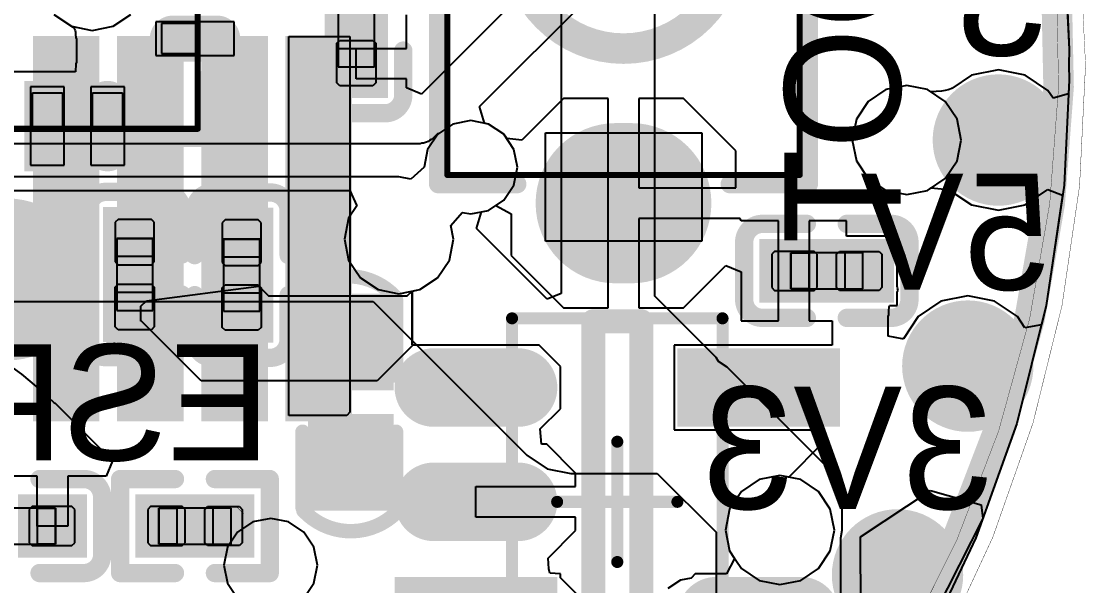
# Model space of a CAD drawing. Header units: millimetres. Extents: x 68 to 210, y 61 to 114.
# Drawn here: x 80.78 to 89.63, y 76.76 to 81.45 of the extents above; entities that cross this region are included whole.
import ezdxf

# ---------------------------------------------------------------- set-up
doc = ezdxf.new("R2010")
doc.units = ezdxf.units.MM
for name, color, linetype in [('BottomLayer', 5, 'Continuous'), ('BottomOverlay', 54, 'Continuous'), ('BottomPaste', 16, 'Continuous'), ('BottomSolder', 6, 'Continuous'), ('KeepOutLayer', 6, 'Continuous'), ('Mechanical13', 56, 'Continuous'), ('Mechanical15', 56, 'Continuous'), ('Mechanical4', 56, 'Continuous'), ('Mechanical5', 56, 'Continuous'), ('MidLayer1', 16, 'Continuous'), ('MidLayer2', 76, 'Continuous'), ('TopLayer', 1, 'Continuous'), ('TopOverlay', 2, 'Continuous'), ('TopPaste', 8, 'Continuous'), ('TopSolder', 216, 'Continuous')]:
    doc.layers.add(name, color=color, linetype=linetype)

msp = doc.modelspace()

# ---------------------------------------------------------------- linework, layer by layer
at = {"layer": 'BottomLayer'}
for p, q in [((85.5889, 82.3336), (84.1047, 80.8493)), ((84.586, 80.7447), (85.9426, 82.1012)), ((89.448, 82.0745), (89.49, 81.2194)), ((81.0459, 81.5107), (81.1929, 81.4125)), ((83.9777, 81.2293), (83.9777, 81.5079)), ((81.1929, 81.4125), (81.193, 81.4125)), ((81.193, 81.4125), (81.1955, 81.4097)), ((81.1955, 81.4097), (81.2082, 81.4039)), ((81.2082, 81.4039), (81.2106, 81.4023)), ((81.2106, 81.4023), (81.2122, 81.4009)), ((81.2122, 81.4009), (81.214, 81.3988)), ((81.214, 81.3988), (81.2164, 81.395)), ((81.2164, 81.395), (81.2194, 81.3883)), ((81.2194, 81.3883), (81.2227, 81.3781)), ((81.2227, 81.3781), (81.2256, 81.3638)), ((81.2256, 81.3638), (81.2277, 81.3454)), ((81.2277, 81.3454), (81.2287, 81.3184)), ((81.2287, 81.3184), (81.2341, 81.3065)), ((81.2341, 81.3065), (81.2341, 81.1147)), ((83.5617, 80.9753), (83.5617, 81.2293)), ((83.5617, 81.2293), (83.9777, 81.2293)), ((89.49, 81.2194), (89.4862, 81.0932)), ((81.2286, 81.1018), (81.2279, 81.035)), ((81.2341, 81.1147), (81.2286, 81.1018)), ((89.4862, 81.0932), (89.486, 81.0927)), ((89.486, 81.0927), (89.486, 81.0927)), ((89.486, 81.0927), (89.4895, 80.9657)), ((81.2279, 81.035), (79.2807, 81.035)), ((88.677, 81.0055), (88.5143, 80.8968)), ((88.9, 81.0499), (88.677, 81.0055)), ((89.123, 81.0055), (88.9, 81.0499)), ((89.312, 80.8792), (89.123, 81.0055)), ((83.9777, 80.9753), (83.5617, 80.9753)), ((83.9777, 80.9019), (83.9777, 80.9753)), ((84.1047, 80.8493), (83.9777, 80.9019)), ((88.138, 80.9204), (87.9646, 80.8859)), ((88.3114, 80.8859), (88.138, 80.9204)), ((88.5067, 80.8949), (88.5013, 80.8909)), ((88.5132, 80.8965), (88.5067, 80.8949)), ((88.5135, 80.8967), (88.5132, 80.8965)), ((88.5138, 80.8967), (88.5135, 80.8967)), ((88.5143, 80.8968), (88.5138, 80.8967)), ((89.4895, 80.9657), (89.4839, 80.8507)), ((85.2839, 80.8112), (84.9392, 80.4665)), ((85.6564, 80.8112), (85.2839, 80.8112)), ((85.6564, 79.9422), (85.6564, 80.8112)), ((86.2829, 80.8112), (85.9104, 80.8112)), ((85.9104, 80.8112), (85.9104, 80.0692)), ((86.7174, 80.3767), (86.2829, 80.8112)), ((87.9646, 80.8859), (87.8175, 80.7877)), ((88.3384, 80.8679), (88.3114, 80.8859)), ((88.4279, 80.8738), (88.3384, 80.8679)), ((88.4588, 80.8789), (88.4279, 80.8738)), ((88.484, 80.8848), (88.4588, 80.8789)), ((88.4989, 80.8897), (88.484, 80.8848)), ((88.5013, 80.8909), (88.4989, 80.8897)), ((89.3549, 80.815), (89.312, 80.8792)), ((89.4839, 80.8507), (89.3549, 80.815)), ((84.6278, 80.6068), (84.586, 80.7447)), ((87.8175, 80.7877), (87.7193, 80.6406)), ((87.7193, 80.6406), (87.6848, 80.4672)), ((84.6621, 80.6), (84.6278, 80.6068)), ((84.7881, 80.5158), (84.6621, 80.6)), ((84.8128, 80.4789), (84.7881, 80.5158)), ((84.9392, 80.4665), (84.8128, 80.4789)), ((87.6848, 80.4672), (87.7193, 80.2938)), ((86.7174, 80.0692), (86.7174, 80.3767)), ((87.7193, 80.2938), (87.8175, 80.1467)), ((87.8175, 80.1467), (87.9646, 80.0485)), ((85.9104, 80.0692), (86.7174, 80.0692)), ((87.9646, 80.0485), (88.138, 80.014)), ((88.138, 80.014), (88.3114, 80.0485)), ((88.3114, 80.0485), (88.3424, 80.0692)), ((88.3424, 80.0692), (88.4257, 80.061)), ((88.4257, 80.061), (88.4588, 80.0555)), ((88.4588, 80.0555), (88.484, 80.0496)), ((88.484, 80.0496), (88.4989, 80.0447)), ((88.4989, 80.0447), (88.5013, 80.0435)), ((88.5013, 80.0435), (88.5067, 80.0395)), ((88.5067, 80.0395), (88.5132, 80.0379)), ((88.5132, 80.0379), (88.5135, 80.0377)), ((88.5135, 80.0377), (88.5138, 80.0377)), ((88.5138, 80.0377), (88.5143, 80.0376)), ((88.5143, 80.0376), (88.677, 79.9289)), ((89.123, 79.9289), (89.312, 80.0552)), ((89.4343, 80.0096), (89.2983, 79.0927)), ((89.312, 80.0552), (89.3129, 80.0564)), ((89.3129, 80.0564), (89.4343, 80.0096)), ((84.6621, 79.8822), (84.7224, 79.9226)), ((84.7224, 79.9226), (84.8494, 79.8547)), ((85.6564, 79.0732), (85.6564, 79.9422)), ((88.677, 79.9289), (88.9, 79.8845)), ((88.9, 79.8845), (89.123, 79.9289)), ((84.3473, 79.7562), (84.4412, 79.8645)), ((84.4412, 79.8645), (84.445, 79.8663)), ((84.445, 79.8663), (84.5134, 79.8527)), ((84.5134, 79.8527), (84.6621, 79.8822)), ((84.8494, 79.8547), (84.8494, 79.5077)), ((84.3697, 79.6434), (84.3473, 79.7562)), ((86.7535, 79.8152), (85.9104, 79.8152)), ((85.9104, 79.8152), (85.9104, 79.0732)), ((86.7613, 79.7959), (86.7535, 79.8152)), ((87.0726, 79.7959), (86.7613, 79.7959)), ((87.0726, 79.3799), (87.0726, 79.7959)), ((87.6378, 79.7959), (87.3266, 79.7959)), ((87.3266, 79.7959), (87.3266, 79.3799)), ((87.6378, 79.6689), (87.6378, 79.7959)), ((88.0592, 79.6689), (87.6378, 79.6689)), ((88.0592, 79.2502), (88.0592, 79.6689)), ((84.3352, 79.4699), (84.3697, 79.6434)), ((84.8494, 79.5077), (85.2839, 79.0732)), ((84.237, 79.3229), (84.3352, 79.4699)), ((86.2829, 79.0732), (86.6343, 79.4246)), ((86.6343, 79.4246), (86.7613, 79.372)), ((84.09, 79.2247), (84.237, 79.3229)), ((86.7613, 79.372), (86.7613, 78.9639)), ((87.0726, 78.9639), (87.0726, 79.3799)), ((87.3266, 79.3799), (87.3266, 78.9639)), ((81.8159, 79.1312), (82.7504, 79.2524)), ((82.7504, 79.2524), (82.831, 79.1718)), ((83.9852, 79.1718), (84.0252, 79.2118)), ((84.0252, 79.2118), (84.09, 79.2247)), ((84.0252, 79.2118), (84.0252, 78.7679)), ((84.0252, 78.7647), (84.0252, 79.2118)), ((88.0653, 79.2398), (88.0592, 79.2502)), ((88.0592, 79.203), (88.0666, 79.2209)), ((88.0628, 79.2301), (88.0653, 79.2398)), ((88.0666, 79.2209), (88.0628, 79.2301)), ((81.7702, 79.0854), (81.8159, 79.1312)), ((82.831, 79.1718), (83.9852, 79.1718)), ((88.0592, 79.0909), (88.0592, 79.203)), ((88.423, 79.1269), (88.234, 79.0006)), ((88.646, 79.1712), (88.423, 79.1269)), ((88.869, 79.1269), (88.646, 79.1712)), ((89.058, 79.0006), (88.869, 79.1269)), ((81.7702, 78.961), (81.7702, 79.0854)), ((85.2839, 79.0732), (85.6564, 79.0732)), ((85.9104, 79.0732), (86.2829, 79.0732)), ((87.9896, 79.015), (87.9903, 79.0504)), ((87.9903, 79.0504), (87.9921, 79.0776)), ((87.9921, 79.0776), (87.9938, 79.0909)), ((87.9938, 79.0909), (88.0592, 79.0909)), ((89.2983, 79.0927), (89.2576, 78.9304)), ((81.7753, 78.961), (81.7702, 78.961)), ((82.2706, 78.4657), (81.7753, 78.961)), ((86.7613, 78.9639), (87.0726, 78.9639)), ((87.3266, 78.9639), (87.5175, 78.9639)), ((87.5175, 78.9639), (87.5175, 78.7625)), ((87.9836, 79.0014), (87.9896, 79.015)), ((87.9836, 78.8373), (87.9836, 79.0014)), ((88.234, 79.0006), (88.1106, 78.816)), ((89.1208, 78.9067), (89.058, 79.0006)), ((89.2576, 78.9304), (89.1208, 78.9067)), ((88.101, 78.8139), (87.9836, 78.8373)), ((88.1106, 78.816), (88.101, 78.8139)), ((84.0306, 78.7625), (83.7338, 78.4657)), ((84.0252, 78.7679), (84.0306, 78.7625)), ((84.0306, 78.7625), (84.0252, 78.7647)), ((85.0826, 78.7625), (84.0306, 78.7625)), ((85.2586, 78.5865), (85.0826, 78.7625)), ((87.5175, 78.7625), (86.2046, 78.7625)), ((86.2046, 78.7625), (86.2046, 78.0585)), ((80.7076, 78.5718), (80.7788, 78.5223)), ((80.7788, 78.5223), (80.9525, 78.3759)), ((85.2586, 78.2345), (85.2586, 78.5865)), ((83.7338, 78.4657), (82.2706, 78.4657)), ((80.9525, 78.3759), (81.0498, 78.282)), ((81.0498, 78.282), (81.0568, 78.2792)), ((81.0568, 78.2792), (81.5338, 77.8022)), ((85.0906, 78.0665), (85.2586, 78.2345)), ((85.1019, 77.9395), (85.0906, 78.0665)), ((86.2046, 78.0585), (87.3844, 78.0585)), ((87.3844, 78.0585), (87.433, 77.9412)), ((85.1461, 77.9395), (85.1019, 77.9395)), ((85.3856, 77.7), (85.1461, 77.9395)), ((87.433, 77.9412), (87.1567, 77.6649)), ((81.5338, 77.8022), (81.4812, 77.6752)), ((80.909, 77.6752), (80.6537, 77.6752)), ((80.909, 77.2592), (80.909, 77.6752)), ((81.4742, 77.6752), (81.163, 77.6752)), ((81.163, 77.6752), (81.163, 77.2592)), ((81.4812, 77.6752), (81.4742, 77.6752)), ((81.4742, 77.6752), (81.4742, 77.6752)), ((85.3856, 77.5875), (85.3856, 77.7)), ((86.9105, 77.6449), (86.7634, 77.5466)), ((87.0839, 77.6794), (86.9105, 77.6449)), ((87.1567, 77.6649), (87.0839, 77.6794)), ((84.5566, 77.3335), (84.5566, 77.5875)), ((84.5566, 77.5875), (85.3856, 77.5875)), ((86.7634, 77.5466), (86.6652, 77.3996)), ((87.7526, 77.1703), (88.3361, 77.5538)), ((88.3361, 77.5538), (88.7578, 77.437)), ((86.6652, 77.3996), (86.6307, 77.2262)), ((88.7578, 77.437), (88.7705, 77.3233)), ((85.3856, 77.3335), (84.5566, 77.3335)), ((85.3856, 77.221), (85.3856, 77.3335)), ((88.7705, 77.3233), (87.9755, 75.758)), ((81.163, 77.2592), (80.909, 77.2592)), ((85.1583, 76.9937), (85.3856, 77.221)), ((86.6307, 77.2262), (86.6652, 77.0527)), ((87.758, 76.1504), (87.7526, 77.1703)), ((86.6652, 77.0527), (86.7074, 76.9895)), ((85.1632, 76.9038), (85.1583, 76.9937)), ((86.7074, 76.9895), (86.6395, 76.8625)), ((85.1701, 76.8665), (85.1632, 76.9038)), ((85.2586, 76.8625), (85.1701, 76.8665)), ((85.2586, 76.828), (85.2586, 76.8625)), ((85.2625, 76.8264), (85.2586, 76.828)), ((85.5276, 76.5614), (85.2625, 76.8264)), ((86.3452, 76.8271), (86.2571, 76.8096)), ((86.3806, 76.8625), (86.3452, 76.8271)), ((86.6395, 76.8625), (86.3806, 76.8625)), ((86.2571, 76.8096), (86.152, 76.7394))]:
    msp.add_line(p, q, dxfattribs=at)
for points, const_width in [([(82.4055, 81.3105), (82.0355, 81.3105)], 0.28), ([(81.493, 80.398), (81.493, 80.768)], 0.28), ([(85.7184, 79.9422), (85.8484, 79.9422)], 1.23), ([(84.9066, 78.4105), (84.2066, 78.4105)], 0.45), ([(84.9066, 77.4605), (84.2066, 77.4605)], 0.45)]:
    msp.add_lwpolyline(points, dxfattribs=dict(at, const_width=const_width))
for points, const_width in [([(81.9655, 81.3105, 1), (82.1055, 81.3105, 1)], 0.14), ([(82.3355, 81.3105, 1), (82.4755, 81.3105, 1)], 0.14), ([(81.423, 80.768, 1), (81.563, 80.768, 1)], 0.14), ([(88.6777, 80.4672, 1), (89.1222, 80.4672, 1)], 0.4445), ([(85.4109, 79.9422, 1), (86.0259, 79.9422, 1)], 0.615), ([(85.5409, 79.9422, 1), (86.1559, 79.9422, 1)], 0.615), ([(81.423, 80.398, 1), (81.563, 80.398, 1)], 0.14), ([(80.3758, 79.3086, 1), (80.9473, 79.3086, 1)], 0.5715), ([(88.4237, 78.5885, 1), (88.8682, 78.5885, 1)], 0.4445), ([(84.0941, 78.4105, 1), (84.3191, 78.4105, 1)], 0.225), ([(84.7941, 78.4105, 1), (85.0191, 78.4105, 1)], 0.225), ([(84.0941, 77.4605, 1), (84.3191, 77.4605, 1)], 0.225), ([(84.7941, 77.4605, 1), (85.0191, 77.4605, 1)], 0.225), ([(87.8395, 76.8532, 1), (88.284, 76.8532, 1)], 0.4445)]:
    msp.add_lwpolyline(points, format="xyb", close=True, dxfattribs=dict(at, const_width=const_width))
for points in [[(83.3997, 81.2865), (83.3997, 80.9181), (83.7237, 81.2865), (83.7237, 80.9181)], [(80.8529, 80.908), (80.8529, 80.258), (81.1329, 80.908), (81.1329, 80.258)], [(81.5574, 79.8079), (81.5574, 79.4395), (81.8814, 79.8079), (81.8814, 79.4395)], [(82.4464, 79.8029), (82.4464, 79.4344), (82.7704, 79.8029), (82.7704, 79.4344)], [(87.0153, 79.2179), (87.3838, 79.2179), (87.0153, 79.5419), (87.3838, 79.5419)], [(87.5638, 79.2179), (87.9322, 79.2179), (87.5638, 79.5419), (87.9322, 79.5419)], [(81.5574, 79.2595), (81.5574, 78.8911), (81.8814, 79.2595), (81.8814, 78.8911)], [(82.4464, 79.2544), (82.4464, 78.886), (82.7704, 79.2544), (82.7704, 78.886)], [(83.7712, 78.4886), (83.7712, 79.0886), (83.2612, 78.4886), (83.2612, 79.0886)], [(86.3316, 78.6355), (86.3316, 78.1855), (87.4816, 78.6355), (87.4816, 78.1855)], [(83.7712, 77.4886), (83.7712, 78.0886), (83.2612, 77.4886), (83.2612, 78.0886)], [(81.2202, 77.4212), (80.8517, 77.4212), (81.2202, 77.0972), (80.8517, 77.0972)], [(81.8269, 77.0972), (82.1301, 77.0972), (81.8269, 77.4212), (82.1301, 77.4212)], [(82.31, 77.0972), (82.6132, 77.0972), (82.31, 77.4212), (82.6132, 77.4212)]]:
    msp.add_solid(points, dxfattribs=at)
at = {"layer": 'BottomOverlay'}
for points, const_width in [([(84.2422, 80.1009), (84.2422, 84.1533)], 0.1524), ([(87.3246, 80.1009), (87.3246, 84.1533)], 0.1524), ([(83.1711, 80.8419), (83.1711, 81.2103)], 0.1524), ([(83.9523, 80.8419), (83.9523, 81.2103)], 0.1524), ([(82.3192, 80.4844), (82.3192, 80.9801)], 0.1524), ([(83.3235, 80.6895), (83.7999, 80.6895)], 0.1524), ([(81.8235, 80.4844), (82.3192, 80.4844)], 0.1524), ([(81.4812, 80.0365), (81.9576, 80.0365)], 0.1524), ([(82.3702, 80.0315), (82.8466, 80.0315)], 0.1524), ([(84.2422, 80.1009), (84.9002, 80.1009)], 0.1524), ([(86.6666, 80.1009), (87.3246, 80.1009)], 0.1524), ([(81.3288, 79.5157), (81.3288, 79.8841)], 0.1524), ([(82.11, 79.5157), (82.11, 79.8841)], 0.1524), ([(82.2178, 79.5106), (82.2178, 79.8791)], 0.1524), ([(82.999, 79.5106), (82.999, 79.8791)], 0.1524), ([(86.9391, 79.7705), (87.3076, 79.7705)], 0.1524), ([(87.64, 79.7705), (88.0084, 79.7705)], 0.1524), ([(86.7867, 79.1417), (86.7867, 79.6181)], 0.1524), ([(88.1608, 79.1417), (88.1608, 79.6181)], 0.1524), ([(81.3288, 78.8149), (81.3288, 79.1833)], 0.1524), ([(82.11, 78.8149), (82.11, 79.1833)], 0.1524), ([(82.2178, 78.8098), (82.2178, 79.1782)], 0.1524), ([(82.999, 78.8098), (82.999, 79.1782)], 0.1524), ([(83.1146, 78.5086), (83.1146, 79.1386)], 0.12), ([(83.8924, 78.5086), (83.8924, 79.1386)], 0.12), ([(85.5316, 78.9605), (85.9316, 78.9605)], 0.2), ([(85.5316, 75.9605), (85.5316, 78.9605)], 0.2), ([(85.9316, 75.9605), (85.9316, 78.9605)], 0.2), ([(86.9391, 78.9893), (87.3076, 78.9893)], 0.1524), ([(87.64, 78.9893), (88.0084, 78.9893)], 0.1524), ([(81.4812, 78.6625), (81.9576, 78.6625)], 0.1524), ([(82.3702, 78.6574), (82.8466, 78.6574)], 0.1524), ([(83.1146, 77.4132), (83.1146, 78.0432)], 0.12), ([(83.8924, 77.4132), (83.8924, 78.0432)], 0.12), ([(80.9279, 77.6498), (81.2964, 77.6498)], 0.1524), ([(81.5983, 76.8686), (81.5983, 77.6498)], 0.1524), ([(81.5983, 77.6498), (82.0539, 77.6498)], 0.1524), ([(82.3862, 77.6498), (82.8418, 77.6498)], 0.1524), ([(82.8418, 76.8686), (82.8418, 77.6498)], 0.1524), ([(81.4488, 77.021), (81.4488, 77.4974)], 0.1524), ([(80.9279, 76.8686), (81.2964, 76.8686)], 0.1524), ([(81.5983, 76.8686), (82.0539, 76.8686)], 0.1524), ([(82.3862, 76.8686), (82.8418, 76.8686)], 0.1524)]:
    msp.add_lwpolyline(points, dxfattribs=dict(at, const_width=const_width))
for points, const_width in [([(86.6834, 82.1271, 1), (84.8834, 82.1271, 1)], 0.254), ([(83.133, 81.2103, 1), (83.2092, 81.2103, 1)], 0.0762), ([(83.9142, 81.2103, 1), (83.9904, 81.2103, 1)], 0.0762), ([(82.2811, 80.9801, 1), (82.3573, 80.9801, 1)], 0.0762), ([(83.133, 80.8419, 1), (83.2092, 80.8419, 1)], 0.0762), ([(83.133, 80.8419, 1), (83.2092, 80.8419, 1)], 0.0762), ([(83.9142, 80.8419, 1), (83.9904, 80.8419, 1)], 0.0762), ([(83.9142, 80.8419, 1), (83.9904, 80.8419, 1)], 0.0762), ([(83.2854, 80.6895, 1), (83.3616, 80.6895, 1)], 0.0762), ([(83.2854, 80.6895, 1), (83.3616, 80.6895, 1)], 0.0762), ([(83.7618, 80.6895, 1), (83.838, 80.6895, 1)], 0.0762), ([(83.7618, 80.6895, 1), (83.838, 80.6895, 1)], 0.0762), ([(81.7854, 80.4844, 1), (81.8616, 80.4844, 1)], 0.0762), ([(82.2811, 80.4844, 1), (82.3573, 80.4844, 1)], 0.0762), ([(82.2811, 80.4844, 1), (82.3573, 80.4844, 1)], 0.0762), ([(81.4431, 80.0365, 1), (81.5193, 80.0365, 1)], 0.0762), ([(81.4431, 80.0365, 1), (81.5193, 80.0365, 1)], 0.0762), ([(81.9195, 80.0365, 1), (81.9957, 80.0365, 1)], 0.0762), ([(81.9195, 80.0365, 1), (81.9957, 80.0365, 1)], 0.0762), ([(82.3321, 80.0315, 1), (82.4083, 80.0315, 1)], 0.0762), ([(82.3321, 80.0315, 1), (82.4083, 80.0315, 1)], 0.0762), ([(82.8085, 80.0315, 1), (82.8847, 80.0315, 1)], 0.0762), ([(82.8085, 80.0315, 1), (82.8847, 80.0315, 1)], 0.0762), ([(84.2041, 80.1009, 1), (84.2803, 80.1009, 1)], 0.0762), ([(84.2041, 80.1009, 1), (84.2803, 80.1009, 1)], 0.0762), ([(84.8621, 80.1009, 1), (84.9383, 80.1009, 1)], 0.0762), ([(86.6285, 80.1009, 1), (86.7047, 80.1009, 1)], 0.0762), ([(87.2865, 80.1009, 1), (87.3627, 80.1009, 1)], 0.0762), ([(87.2865, 80.1009, 1), (87.3627, 80.1009, 1)], 0.0762), ([(81.2907, 79.8841, 1), (81.3669, 79.8841, 1)], 0.0762), ([(81.2907, 79.8841, 1), (81.3669, 79.8841, 1)], 0.0762), ([(82.0719, 79.8841, 1), (82.1481, 79.8841, 1)], 0.0762), ([(82.0719, 79.8841, 1), (82.1481, 79.8841, 1)], 0.0762), ([(82.1797, 79.8791, 1), (82.2559, 79.8791, 1)], 0.0762), ([(82.1797, 79.8791, 1), (82.2559, 79.8791, 1)], 0.0762), ([(82.9609, 79.8791, 1), (83.0371, 79.8791, 1)], 0.0762), ([(82.9609, 79.8791, 1), (83.0371, 79.8791, 1)], 0.0762), ([(86.901, 79.7705, 1), (86.9772, 79.7705, 1)], 0.0762), ([(86.901, 79.7705, 1), (86.9772, 79.7705, 1)], 0.0762), ([(87.2695, 79.7705, 1), (87.3457, 79.7705, 1)], 0.0762), ([(87.6019, 79.7705, 1), (87.6781, 79.7705, 1)], 0.0762), ([(87.9703, 79.7705, 1), (88.0465, 79.7705, 1)], 0.0762), ([(87.9703, 79.7705, 1), (88.0465, 79.7705, 1)], 0.0762), ([(86.7486, 79.6181, 1), (86.8248, 79.6181, 1)], 0.0762), ([(86.7486, 79.6181, 1), (86.8248, 79.6181, 1)], 0.0762), ([(88.1227, 79.6181, 1), (88.1989, 79.6181, 1)], 0.0762), ([(88.1227, 79.6181, 1), (88.1989, 79.6181, 1)], 0.0762), ([(81.2907, 79.5157, 1), (81.3669, 79.5157, 1)], 0.0762), ([(82.0719, 79.5157, 1), (82.1481, 79.5157, 1)], 0.0762), ([(82.1797, 79.5106, 1), (82.2559, 79.5106, 1)], 0.0762), ([(82.9609, 79.5106, 1), (83.0371, 79.5106, 1)], 0.0762), ([(81.2907, 79.1833, 1), (81.3669, 79.1833, 1)], 0.0762), ([(82.0719, 79.1833, 1), (82.1481, 79.1833, 1)], 0.0762), ([(82.1797, 79.1782, 1), (82.2559, 79.1782, 1)], 0.0762), ([(82.9609, 79.1782, 1), (83.0371, 79.1782, 1)], 0.0762), ([(83.0798, 79.1776, 1), (83.1398, 79.1776, 1)], 0.06), ([(83.8547, 79.1647, 1), (83.9147, 79.1647, 1)], 0.06), ([(86.7486, 79.1417, 1), (86.8248, 79.1417, 1)], 0.0762), ([(86.7486, 79.1417, 1), (86.8248, 79.1417, 1)], 0.0762), ([(88.1227, 79.1417, 1), (88.1989, 79.1417, 1)], 0.0762), ([(88.1227, 79.1417, 1), (88.1989, 79.1417, 1)], 0.0762), ([(83.0846, 79.1386, 1), (83.1446, 79.1386, 1)], 0.06), ([(83.8624, 79.1386, 1), (83.9224, 79.1386, 1)], 0.06), ([(85.4816, 78.9605, 1), (85.5816, 78.9605, 1)], 0.1), ([(85.4816, 78.9605, 1), (85.5816, 78.9605, 1)], 0.1), ([(85.8816, 78.9605, 1), (85.9816, 78.9605, 1)], 0.1), ([(85.8816, 78.9605, 1), (85.9816, 78.9605, 1)], 0.1), ([(86.901, 78.9893, 1), (86.9772, 78.9893, 1)], 0.0762), ([(86.901, 78.9893, 1), (86.9772, 78.9893, 1)], 0.0762), ([(87.2695, 78.9893, 1), (87.3457, 78.9893, 1)], 0.0762), ([(87.6019, 78.9893, 1), (87.6781, 78.9893, 1)], 0.0762), ([(87.9703, 78.9893, 1), (88.0465, 78.9893, 1)], 0.0762), ([(87.9703, 78.9893, 1), (88.0465, 78.9893, 1)], 0.0762), ([(81.2907, 78.8149, 1), (81.3669, 78.8149, 1)], 0.0762), ([(81.2907, 78.8149, 1), (81.3669, 78.8149, 1)], 0.0762), ([(82.0719, 78.8149, 1), (82.1481, 78.8149, 1)], 0.0762), ([(82.0719, 78.8149, 1), (82.1481, 78.8149, 1)], 0.0762), ([(82.1797, 78.8098, 1), (82.2559, 78.8098, 1)], 0.0762), ([(82.1797, 78.8098, 1), (82.2559, 78.8098, 1)], 0.0762), ([(82.9609, 78.8098, 1), (83.0371, 78.8098, 1)], 0.0762), ([(82.9609, 78.8098, 1), (83.0371, 78.8098, 1)], 0.0762), ([(81.4431, 78.6625, 1), (81.5193, 78.6625, 1)], 0.0762), ([(81.4431, 78.6625, 1), (81.5193, 78.6625, 1)], 0.0762), ([(81.9195, 78.6625, 1), (81.9957, 78.6625, 1)], 0.0762), ([(81.9195, 78.6625, 1), (81.9957, 78.6625, 1)], 0.0762), ([(82.3321, 78.6574, 1), (82.4083, 78.6574, 1)], 0.0762), ([(82.3321, 78.6574, 1), (82.4083, 78.6574, 1)], 0.0762), ([(82.8085, 78.6574, 1), (82.8847, 78.6574, 1)], 0.0762), ([(82.8085, 78.6574, 1), (82.8847, 78.6574, 1)], 0.0762), ([(83.0846, 78.5086, 1), (83.1446, 78.5086, 1)], 0.06), ([(83.8624, 78.5086, 1), (83.9224, 78.5086, 1)], 0.06), ([(83.0846, 78.0432, 1), (83.1446, 78.0432, 1)], 0.06), ([(83.8624, 78.0432, 1), (83.9224, 78.0432, 1)], 0.06), ([(80.8898, 77.6498, 1), (80.966, 77.6498, 1)], 0.0762), ([(81.2583, 77.6498, 1), (81.3345, 77.6498, 1)], 0.0762), ([(81.2583, 77.6498, 1), (81.3345, 77.6498, 1)], 0.0762), ([(81.5602, 77.6498, 1), (81.6364, 77.6498, 1)], 0.0762), ([(81.5602, 77.6498, 1), (81.6364, 77.6498, 1)], 0.0762), ([(82.0158, 77.6498, 1), (82.092, 77.6498, 1)], 0.0762), ([(82.3481, 77.6498, 1), (82.4243, 77.6498, 1)], 0.0762), ([(82.8037, 77.6498, 1), (82.8799, 77.6498, 1)], 0.0762), ([(82.8037, 77.6498, 1), (82.8799, 77.6498, 1)], 0.0762), ([(81.4107, 77.4974, 1), (81.4869, 77.4974, 1)], 0.0762), ([(81.4107, 77.4974, 1), (81.4869, 77.4974, 1)], 0.0762), ([(83.0846, 77.4132, 1), (83.1446, 77.4132, 1)], 0.06), ([(83.0923, 77.3871, 1), (83.1523, 77.3871, 1)], 0.06), ([(83.8624, 77.4132, 1), (83.9224, 77.4132, 1)], 0.06), ([(83.8672, 77.3742, 1), (83.9272, 77.3742, 1)], 0.06), ([(81.4107, 77.021, 1), (81.4869, 77.021, 1)], 0.0762), ([(81.4107, 77.021, 1), (81.4869, 77.021, 1)], 0.0762), ([(80.8898, 76.8686, 1), (80.966, 76.8686, 1)], 0.0762), ([(81.2583, 76.8686, 1), (81.3345, 76.8686, 1)], 0.0762), ([(81.2583, 76.8686, 1), (81.3345, 76.8686, 1)], 0.0762), ([(81.5602, 76.8686, 1), (81.6364, 76.8686, 1)], 0.0762), ([(81.5602, 76.8686, 1), (81.6364, 76.8686, 1)], 0.0762), ([(82.0158, 76.8686, 1), (82.092, 76.8686, 1)], 0.0762), ([(82.3481, 76.8686, 1), (82.4243, 76.8686, 1)], 0.0762), ([(82.8037, 76.8686, 1), (82.8799, 76.8686, 1)], 0.0762), ([(82.8037, 76.8686, 1), (82.8799, 76.8686, 1)], 0.0762)]:
    msp.add_lwpolyline(points, format="xyb", close=True, dxfattribs=dict(at, const_width=const_width))
for points, const_width in [([(83.3235, 80.6895, -0.414214), (83.1711, 80.8419)], 0.1524), ([(83.9523, 80.8419, -0.414214), (83.7999, 80.6895)], 0.1524), ([(81.3288, 79.8841, -0.414214), (81.4812, 80.0365)], 0.1524), ([(81.9576, 80.0365, -0.414214), (82.11, 79.8841)], 0.1524), ([(82.2178, 79.8791, -0.414214), (82.3702, 80.0315)], 0.1524), ([(82.8466, 80.0315, -0.414214), (82.999, 79.8791)], 0.1524), ([(86.7867, 79.6181, -0.414214), (86.9391, 79.7705)], 0.1524), ([(88.0084, 79.7705, -0.414214), (88.1608, 79.6181)], 0.1524), ([(83.1098, 79.1776, -0.424007), (83.8847, 79.1647)], 0.12), ([(86.9391, 78.9893, -0.414214), (86.7867, 79.1417)], 0.1524), ([(88.1608, 79.1417, -0.414214), (88.0084, 78.9893)], 0.1524), ([(81.4812, 78.6625, -0.414214), (81.3288, 78.8149)], 0.1524), ([(82.11, 78.8149, -0.414214), (81.9576, 78.6625)], 0.1524), ([(82.3702, 78.6574, -0.414214), (82.2178, 78.8098)], 0.1524), ([(82.999, 78.8098, -0.414214), (82.8466, 78.6574)], 0.1524), ([(81.2964, 77.6498, -0.414214), (81.4488, 77.4974)], 0.1524), ([(83.8972, 77.3742, -0.424007), (83.1223, 77.3871)], 0.12), ([(81.4488, 77.021, -0.414214), (81.2964, 76.8686)], 0.1524)]:
    msp.add_lwpolyline(points, format="xyb", dxfattribs=dict(at, const_width=const_width))
at = {"layer": 'BottomPaste'}
for p, q in [((82.5455, 81.4505), (81.8954, 81.4505)), ((81.8954, 81.4505), (81.8954, 81.1705)), ((82.5455, 81.1705), (82.5455, 81.4505)), ((83.3997, 81.2715), (83.4237, 81.2955)), ((83.3997, 80.9421), (83.3997, 81.2715)), ((83.4237, 81.2955), (83.6997, 81.2955)), ((83.6997, 81.2955), (83.7237, 81.2715)), ((83.7237, 81.2715), (83.7237, 80.9421)), ((81.8954, 81.1705), (82.5455, 81.1705)), ((81.1329, 80.9081), (80.8529, 80.9081)), ((80.8529, 80.9081), (80.8529, 80.2581)), ((81.1329, 80.2581), (81.1329, 80.9081)), ((81.633, 80.9081), (81.353, 80.9081)), ((81.353, 80.9081), (81.353, 80.2581)), ((81.633, 80.2581), (81.633, 80.9081)), ((83.4237, 80.9181), (83.3997, 80.9421)), ((83.6997, 80.9181), (83.4237, 80.9181)), ((83.7237, 80.9421), (83.6997, 80.9181)), ((80.8529, 80.2581), (81.1329, 80.2581)), ((81.353, 80.2581), (81.633, 80.2581)), ((81.5814, 79.8079), (81.5574, 79.7839)), ((81.5574, 79.7839), (81.5574, 79.4545)), ((81.8574, 79.8079), (81.5814, 79.8079)), ((81.8814, 79.7839), (81.8574, 79.8079)), ((81.8814, 79.4545), (81.8814, 79.7839)), ((82.4704, 79.8029), (82.4464, 79.7789)), ((82.4464, 79.7789), (82.4464, 79.4494)), ((82.7464, 79.8029), (82.4704, 79.8029)), ((82.7704, 79.7789), (82.7464, 79.8029)), ((82.7704, 79.4494), (82.7704, 79.7789)), ((87.0393, 79.5419), (87.0153, 79.5179)), ((87.0153, 79.5179), (87.0153, 79.2419)), ((87.3688, 79.5419), (87.0393, 79.5419)), ((87.3928, 79.5179), (87.3688, 79.5419)), ((87.3928, 79.2419), (87.3928, 79.5179)), ((87.5548, 79.5179), (87.5788, 79.5419)), ((87.5548, 79.2419), (87.5548, 79.5179)), ((87.5788, 79.5419), (87.9082, 79.5419)), ((87.9082, 79.5419), (87.9322, 79.5179)), ((87.9322, 79.5179), (87.9322, 79.2419)), ((81.5574, 79.4545), (81.5814, 79.4305)), ((81.5814, 79.4305), (81.8574, 79.4305)), ((81.8574, 79.4305), (81.8814, 79.4545)), ((82.4464, 79.4494), (82.4704, 79.4254)), ((82.4704, 79.4254), (82.7464, 79.4254)), ((82.7464, 79.4254), (82.7704, 79.4494)), ((81.5574, 79.2445), (81.5814, 79.2685)), ((81.5574, 78.9151), (81.5574, 79.2445)), ((81.5814, 79.2685), (81.8574, 79.2685)), ((81.8574, 79.2685), (81.8814, 79.2445)), ((81.8814, 79.2445), (81.8814, 78.9151)), ((82.4464, 79.2394), (82.4704, 79.2634)), ((82.4464, 78.91), (82.4464, 79.2394)), ((82.4704, 79.2634), (82.7464, 79.2634)), ((82.7464, 79.2634), (82.7704, 79.2394)), ((82.7704, 79.2394), (82.7704, 78.91)), ((87.0153, 79.2419), (87.0393, 79.2179)), ((87.0393, 79.2179), (87.3688, 79.2179)), ((87.3688, 79.2179), (87.3928, 79.2419)), ((87.5788, 79.2179), (87.5548, 79.2419)), ((87.9082, 79.2179), (87.5788, 79.2179)), ((87.9322, 79.2419), (87.9082, 79.2179)), ((81.5814, 78.8911), (81.5574, 78.9151)), ((81.8574, 78.8911), (81.5814, 78.8911)), ((81.8814, 78.9151), (81.8574, 78.8911)), ((82.4704, 78.886), (82.4464, 78.91)), ((82.7464, 78.886), (82.4704, 78.886)), ((82.7704, 78.91), (82.7464, 78.886)), ((80.8667, 77.4212), (80.8427, 77.3972)), ((80.8427, 77.3972), (80.8427, 77.1212)), ((81.1962, 77.4212), (80.8667, 77.4212)), ((81.2202, 77.3972), (81.1962, 77.4212)), ((81.2202, 77.1212), (81.2202, 77.3972)), ((81.8509, 77.4212), (81.8269, 77.3972)), ((81.8269, 77.3972), (81.8269, 77.1212)), ((82.1151, 77.4212), (81.8509, 77.4212)), ((82.1391, 77.3972), (82.1151, 77.4212)), ((82.1391, 77.1212), (82.1391, 77.3972)), ((82.3011, 77.3972), (82.3251, 77.4212)), ((82.3011, 77.1212), (82.3011, 77.3972)), ((82.3251, 77.4212), (82.5892, 77.4212)), ((82.5892, 77.4212), (82.6132, 77.3972)), ((82.6132, 77.3972), (82.6132, 77.1212)), ((80.8427, 77.1212), (80.8667, 77.0972)), ((80.8667, 77.0972), (81.1962, 77.0972)), ((81.1962, 77.0972), (81.2202, 77.1212)), ((81.8269, 77.1212), (81.8509, 77.0972)), ((81.8509, 77.0972), (82.1151, 77.0972)), ((82.1151, 77.0972), (82.1391, 77.1212)), ((82.3251, 77.0972), (82.3011, 77.1212)), ((82.5892, 77.0972), (82.3251, 77.0972)), ((82.6132, 77.1212), (82.5892, 77.0972))]:
    msp.add_line(p, q, dxfattribs=at)
for points, const_width in [([(88.6777, 80.4672, 1), (89.1222, 80.4672, 1)], 0.4445), ([(85.4109, 79.9422, 1), (86.0259, 79.9422, 1)], 0.615), ([(85.5409, 79.9422, 1), (86.1559, 79.9422, 1)], 0.615), ([(80.3758, 79.3086, 1), (80.9473, 79.3086, 1)], 0.5715), ([(88.4237, 78.5885, 1), (88.8682, 78.5885, 1)], 0.4445), ([(84.0941, 78.4105, 1), (84.3191, 78.4105, 1)], 0.225), ([(84.7941, 78.4105, 1), (85.0191, 78.4105, 1)], 0.225), ([(84.0941, 77.4605, 1), (84.3191, 77.4605, 1)], 0.225), ([(84.7941, 77.4605, 1), (85.0191, 77.4605, 1)], 0.225), ([(87.8395, 76.8532, 1), (88.284, 76.8532, 1)], 0.4445)]:
    msp.add_lwpolyline(points, format="xyb", close=True, dxfattribs=dict(at, const_width=const_width))
for points, const_width in [([(85.7184, 79.9422), (85.8484, 79.9422)], 1.23), ([(84.9066, 78.4105), (84.2066, 78.4105)], 0.45), ([(84.9066, 77.4605), (84.2066, 77.4605)], 0.45)]:
    msp.add_lwpolyline(points, dxfattribs=dict(at, const_width=const_width))
for points in [[(83.3997, 81.2865), (83.3997, 80.9181), (83.7237, 81.2865), (83.7237, 80.9181)], [(81.5574, 79.8079), (81.5574, 79.4395), (81.8814, 79.8079), (81.8814, 79.4395)], [(82.4464, 79.8029), (82.4464, 79.4344), (82.7704, 79.8029), (82.7704, 79.4344)], [(87.0153, 79.2179), (87.3838, 79.2179), (87.0153, 79.5419), (87.3838, 79.5419)], [(87.5638, 79.2179), (87.9322, 79.2179), (87.5638, 79.5419), (87.9322, 79.5419)], [(81.5574, 79.2595), (81.5574, 78.8911), (81.8814, 79.2595), (81.8814, 78.8911)], [(82.4464, 79.2544), (82.4464, 78.886), (82.7704, 79.2544), (82.7704, 78.886)], [(83.7712, 78.4886), (83.7712, 79.0886), (83.2612, 78.4886), (83.2612, 79.0886)], [(86.3316, 78.6355), (86.3316, 78.1855), (87.4816, 78.6355), (87.4816, 78.1855)], [(83.7712, 77.4886), (83.7712, 78.0886), (83.2612, 77.4886), (83.2612, 78.0886)], [(81.2202, 77.4212), (80.8517, 77.4212), (81.2202, 77.0972), (80.8517, 77.0972)], [(81.8269, 77.0972), (82.1301, 77.0972), (81.8269, 77.4212), (82.1301, 77.4212)], [(82.31, 77.0972), (82.6132, 77.0972), (82.31, 77.4212), (82.6132, 77.4212)]]:
    msp.add_solid(points, dxfattribs=at)
at = {"layer": 'BottomSolder'}
for points, const_width in [([(82.4055, 81.3105), (82.0355, 81.3105)], 0.3816), ([(81.493, 80.398), (81.493, 80.768)], 0.3816), ([(85.7184, 79.9422), (85.8484, 79.9422)], 1.3316), ([(84.9066, 78.4105), (84.2066, 78.4105)], 0.6532), ([(84.9066, 77.4605), (84.2066, 77.4605)], 0.6532), ([(87.2566, 76.5105), (86.5566, 76.5105)], 0.6532)]:
    msp.add_lwpolyline(points, dxfattribs=dict(at, const_width=const_width))
for points, const_width in [([(81.9401, 81.3105, 1), (82.1309, 81.3105, 1)], 0.1908), ([(82.3101, 81.3105, 1), (82.5009, 81.3105, 1)], 0.1908), ([(88.6269, 80.4672, 1), (89.173, 80.4672, 1)], 0.5461), ([(81.3976, 80.768, 1), (81.5884, 80.768, 1)], 0.1908), ([(81.3976, 80.398, 1), (81.5884, 80.398, 1)], 0.1908), ([(85.3855, 79.9422, 1), (86.0513, 79.9422, 1)], 0.6658), ([(85.5155, 79.9422, 1), (86.1813, 79.9422, 1)], 0.6658), ([(80.325, 79.3086, 1), (80.9981, 79.3086, 1)], 0.6731), ([(88.3729, 78.5885, 1), (88.919, 78.5885, 1)], 0.5461), ([(84.0433, 78.4105, 1), (84.3699, 78.4105, 1)], 0.3266), ([(84.7433, 78.4105, 1), (85.0699, 78.4105, 1)], 0.3266), ([(84.0433, 77.4605, 1), (84.3699, 77.4605, 1)], 0.3266), ([(84.7433, 77.4605, 1), (85.0699, 77.4605, 1)], 0.3266), ([(87.7887, 76.8532, 1), (88.3348, 76.8532, 1)], 0.5461), ([(86.3933, 76.5105, 1), (86.7199, 76.5105, 1)], 0.3266), ([(87.0933, 76.5105, 1), (87.4199, 76.5105, 1)], 0.3266)]:
    msp.add_lwpolyline(points, format="xyb", close=True, dxfattribs=dict(at, const_width=const_width))
for points in [[(83.2981, 81.9365), (83.2981, 81.3649), (83.8253, 81.9365), (83.8253, 81.3649)], [(83.2981, 81.3881), (83.2981, 80.8165), (83.8253, 81.3881), (83.8253, 80.8165)], [(80.8021, 80.9588), (80.8021, 80.2072), (81.1837, 80.9588), (81.1837, 80.2072)], [(81.4558, 79.9095), (81.4558, 79.3379), (81.983, 79.9095), (81.983, 79.3379)], [(82.3448, 79.9045), (82.3448, 79.3328), (82.872, 79.9045), (82.872, 79.3328)], [(86.9137, 79.1163), (87.4854, 79.1163), (86.9137, 79.6435), (87.4854, 79.6435)], [(87.4622, 79.1163), (88.0338, 79.1163), (87.4622, 79.6435), (88.0338, 79.6435)], [(81.4558, 79.3611), (81.4558, 78.7895), (81.983, 79.3611), (81.983, 78.7895)], [(82.3448, 79.356), (82.3448, 78.7844), (82.872, 79.356), (82.872, 78.7844)], [(83.8728, 78.387), (83.8728, 79.1902), (83.1596, 78.387), (83.1596, 79.1902)], [(86.23, 78.7371), (86.23, 78.0839), (87.5832, 78.7371), (87.5832, 78.0839)], [(83.8728, 77.387), (83.8728, 78.1902), (83.1596, 77.387), (83.1596, 78.1902)], [(81.3218, 77.5228), (80.7501, 77.5228), (81.3218, 76.9956), (80.7501, 76.9956)], [(81.7253, 76.9956), (82.2317, 76.9956), (81.7253, 77.5228), (82.2317, 77.5228)], [(82.2084, 76.9956), (82.7148, 76.9956), (82.2084, 77.5228), (82.7148, 77.5228)], [(83.88, 76.8371), (83.88, 76.1839), (85.2332, 76.8371), (85.2332, 76.1839)]]:
    msp.add_solid(points, dxfattribs=at)
at = {"layer": 'KeepOutLayer'}
for points, const_width in [([(69.125, 81.0924, -1), (89.625, 81.0924)], 0.00254), ([(89.625, 81.0926, -0.170556), (87.3272, 74.5715)], 0.003)]:
    msp.add_lwpolyline(points, format="xyb", dxfattribs=dict(at, const_width=const_width))
for points, const_width in [([(89.6243, 81.0926, 1), (89.6257, 81.0926, 1)], 0.0015), ([(89.6244, 81.0924, 1), (89.6256, 81.0924, 1)], 0.00127)]:
    msp.add_lwpolyline(points, format="xyb", close=True, dxfattribs=dict(at, const_width=const_width))
at = {"layer": 'Mechanical13', "const_width": 0.1}
for points in [[(84.8566, 75.9355), (84.8566, 78.9855)], [(84.8566, 78.9855), (86.6066, 78.9855)], [(86.6066, 75.9355), (86.6066, 78.9855)]]:
    msp.add_lwpolyline(points, dxfattribs=at)
at = {"layer": 'Mechanical13', "const_width": 0.05}
for points in [[(84.8316, 78.9855, 1), (84.8816, 78.9855, 1)], [(84.8316, 78.9855, 1), (84.8816, 78.9855, 1)], [(86.5816, 78.9855, 1), (86.6316, 78.9855, 1)], [(86.5816, 78.9855, 1), (86.6316, 78.9855, 1)]]:
    msp.add_lwpolyline(points, format="xyb", close=True, dxfattribs=at)
at = {"layer": 'Mechanical15'}
for p, q in [((82.243, 81.4356), (81.943, 81.4356)), ((81.943, 81.4356), (81.943, 81.1856)), ((82.243, 81.1855), (82.243, 81.4356)), ((81.943, 81.1856), (82.243, 81.1855)), ((80.868, 80.5606), (80.868, 80.8606)), ((80.868, 80.8606), (81.118, 80.8606)), ((81.118, 80.8606), (81.118, 80.5606)), ((81.368, 80.5606), (81.368, 80.8606)), ((81.368, 80.8606), (81.618, 80.8606)), ((81.618, 80.8606), (81.618, 80.5606)), ((81.118, 80.5606), (80.868, 80.5606)), ((81.618, 80.5606), (81.368, 80.5606)), ((85.1334, 79.6271), (85.1334, 80.5271)), ((85.1334, 80.5271), (86.4334, 80.5271)), ((86.4334, 80.5271), (86.4334, 79.6271)), ((86.4334, 79.6271), (85.1334, 79.6271)), ((86.4334, 79.6271), (86.4334, 79.6271))]:
    msp.add_line(p, q, dxfattribs=at)
for points, const_width in [([(82.243, 80.5606), (82.243, 85.5605)], 0.0508), ([(84.3184, 80.1771), (84.3184, 84.0771)], 0.0508), ([(87.2484, 80.1771), (87.2484, 84.0771)], 0.0508), ([(77.243, 80.5606), (82.243, 80.5606)], 0.0508), ([(84.3184, 80.1771), (87.2484, 80.1771)], 0.0508), ([(85.7316, 76.9605), (85.7316, 77.9605)], 0.1), ([(85.2316, 77.4605), (86.2316, 77.4605)], 0.1), ([(82.5742, 77.4116), (82.625, 77.3608)], 0.00254)]:
    msp.add_lwpolyline(points, dxfattribs=dict(at, const_width=const_width))
for points, const_width in [([(82.2303, 80.5606, 1), (82.2557, 80.5606, 1)], 0.0254), ([(82.2303, 80.5606, 1), (82.2557, 80.5606, 1)], 0.0254), ([(84.3057, 80.1771, 1), (84.3311, 80.1771, 1)], 0.0254), ([(84.3057, 80.1771, 1), (84.3311, 80.1771, 1)], 0.0254), ([(87.2357, 80.1771, 1), (87.2611, 80.1771, 1)], 0.0254), ([(87.2357, 80.1771, 1), (87.2611, 80.1771, 1)], 0.0254), ([(85.7066, 77.9605, 1), (85.7566, 77.9605, 1)], 0.05), ([(85.2066, 77.4605, 1), (85.2566, 77.4605, 1)], 0.05), ([(86.2066, 77.4605, 1), (86.2566, 77.4605, 1)], 0.05), ([(82.5736, 77.4116, 1), (82.5749, 77.4116, 1)], 0.00127), ([(82.6244, 77.3608, 1), (82.6257, 77.3608, 1)], 0.00127), ([(85.7066, 76.9605, 1), (85.7566, 76.9605, 1)], 0.05)]:
    msp.add_lwpolyline(points, format="xyb", close=True, dxfattribs=dict(at, const_width=const_width))
at = {"layer": 'Mechanical4'}
for p, q in [((83.4117, 81.6765), (83.4117, 81.0765)), ((83.7117, 81.0765), (83.7117, 81.6765)), ((83.4117, 81.0765), (83.7117, 81.0765)), ((81.5694, 79.6495), (81.5694, 79.0495)), ((81.8694, 79.6495), (81.5694, 79.6495)), ((81.8694, 79.0495), (81.8694, 79.6495)), ((82.4584, 79.6444), (82.4584, 79.0444)), ((82.7584, 79.6444), (82.4584, 79.6444)), ((82.7584, 79.0444), (82.7584, 79.6444)), ((87.7738, 79.5299), (87.1738, 79.5299)), ((87.1738, 79.5299), (87.1738, 79.2299)), ((87.7738, 79.2299), (87.7738, 79.5299)), ((87.1738, 79.2299), (87.7738, 79.2299)), ((81.5694, 79.0495), (81.8694, 79.0495)), ((82.4584, 79.0444), (82.7584, 79.0444)), ((81.0617, 77.4092), (80.4617, 77.4092)), ((81.0617, 77.1092), (81.0617, 77.4092)), ((82.5201, 77.4092), (81.9201, 77.4092)), ((81.9201, 77.4092), (81.9201, 77.1092)), ((82.5201, 77.1092), (82.5201, 77.4092)), ((80.4617, 77.1092), (81.0617, 77.1092)), ((81.9201, 77.1092), (82.5201, 77.1092))]:
    msp.add_line(p, q, dxfattribs=at)
at = {"layer": 'Mechanical5'}
for p, q in [((83.4117, 81.2265), (83.4117, 81.0765)), ((83.7117, 81.2265), (83.4117, 81.2265)), ((83.7117, 81.0765), (83.7117, 81.2265)), ((83.4117, 81.0765), (83.7117, 81.0765)), ((81.5694, 79.4995), (81.5694, 79.6495)), ((81.5694, 79.6495), (81.8694, 79.6495)), ((81.8694, 79.6495), (81.8694, 79.4995)), ((82.4584, 79.4944), (82.4584, 79.6444)), ((82.4584, 79.6444), (82.7584, 79.6444)), ((82.7584, 79.6444), (82.7584, 79.4944)), ((81.8694, 79.4995), (81.5694, 79.4995)), ((82.7584, 79.4944), (82.4584, 79.4944)), ((87.1738, 79.2299), (87.1738, 79.5299)), ((87.1738, 79.5299), (87.3238, 79.5299)), ((87.3238, 79.5299), (87.3238, 79.2299)), ((87.7738, 79.5299), (87.6238, 79.5299)), ((87.6238, 79.5299), (87.6238, 79.2299)), ((87.7738, 79.2299), (87.7738, 79.5299)), ((87.3238, 79.2299), (87.1738, 79.2299)), ((87.6238, 79.2299), (87.7738, 79.2299)), ((81.5694, 79.1995), (81.5694, 79.0495)), ((81.8694, 79.1995), (81.5694, 79.1995)), ((81.8694, 79.0495), (81.8694, 79.1995)), ((82.4584, 79.1944), (82.4584, 79.0444)), ((82.7584, 79.1944), (82.4584, 79.1944)), ((82.7584, 79.0444), (82.7584, 79.1944)), ((81.5694, 79.0495), (81.8694, 79.0495)), ((82.4584, 79.0444), (82.7584, 79.0444)), ((80.9118, 77.4092), (81.0617, 77.4092)), ((80.9118, 77.1092), (80.9118, 77.4092)), ((81.0617, 77.4092), (81.0617, 77.1092)), ((81.9201, 77.1092), (81.9201, 77.4092)), ((81.9201, 77.4092), (82.07, 77.4092)), ((82.07, 77.4092), (82.07, 77.1092)), ((82.5201, 77.4092), (82.3701, 77.4092)), ((82.3701, 77.4092), (82.3701, 77.1092)), ((82.5201, 77.1092), (82.5201, 77.4092)), ((81.0617, 77.1092), (80.9118, 77.1092)), ((82.07, 77.1092), (81.9201, 77.1092)), ((82.3701, 77.1092), (82.5201, 77.1092))]:
    msp.add_line(p, q, dxfattribs=at)
at = {"layer": 'MidLayer1'}
for p, q in [((86.0429, 79.1695), (86.0429, 82.6766)), ((85.266, 82.5157), (85.266, 79.1923)), ((89.4475, 82.0845), (89.49, 81.2194)), ((81.0459, 81.5107), (81.1929, 81.4125)), ((81.5398, 81.4125), (81.6868, 81.5107)), ((81.1929, 81.4125), (81.3664, 81.378)), ((81.3664, 81.378), (81.5398, 81.4125)), ((89.49, 81.2194), (89.4862, 81.0932)), ((89.4862, 81.0932), (89.486, 81.0927)), ((89.486, 81.0927), (89.486, 81.0927)), ((89.486, 81.0927), (89.4895, 80.9657)), ((88.138, 80.9204), (87.9646, 80.8859)), ((88.3114, 80.8859), (88.138, 80.9204)), ((89.4895, 80.9657), (89.4466, 80.0926)), ((87.9646, 80.8859), (87.8175, 80.7877)), ((88.4585, 80.7877), (88.3114, 80.8859)), ((87.8175, 80.7877), (87.7193, 80.6406)), ((88.5567, 80.6406), (88.4585, 80.7877)), ((84.5134, 80.6296), (84.3648, 80.6)), ((84.6621, 80.6), (84.5134, 80.6296)), ((87.7193, 80.6406), (87.6848, 80.4672)), ((88.5912, 80.4672), (88.5567, 80.6406)), ((84.3648, 80.6), (84.2387, 80.5158)), ((84.7881, 80.5158), (84.6621, 80.6)), ((84.2387, 80.5158), (84.1545, 80.3898)), ((84.8723, 80.3898), (84.7881, 80.5158)), ((87.6848, 80.4672), (87.7193, 80.2938)), ((88.5567, 80.2938), (88.5912, 80.4672)), ((84.1545, 80.3898), (84.125, 80.2411)), ((84.9019, 80.2411), (84.8723, 80.3898)), ((87.7193, 80.2938), (87.8175, 80.1467)), ((88.4585, 80.1467), (88.5567, 80.2938)), ((84.125, 80.2411), (84.0152, 80.1417)), ((84.8723, 80.0925), (84.9019, 80.2411)), ((83.9165, 80.1613), (77.7311, 80.1613)), ((84.0152, 80.1417), (83.9165, 80.1613)), ((87.8175, 80.1467), (87.9646, 80.0485)), ((88.3114, 80.0485), (88.4585, 80.1467)), ((84.7881, 79.9665), (84.8723, 80.0925)), ((87.9646, 80.0485), (88.138, 80.014)), ((88.138, 80.014), (88.3114, 80.0485)), ((89.4466, 80.0926), (89.2983, 79.0927)), ((84.6621, 79.8822), (84.7881, 79.9665)), ((84.56, 79.7324), (84.6018, 79.8702)), ((84.6018, 79.8702), (84.6621, 79.8822)), ((85.1487, 79.1437), (84.56, 79.7324)), ((77.5166, 79.1254), (83.702, 79.1254)), ((83.702, 79.1254), (84.9794, 77.848)), ((85.266, 79.1923), (85.1487, 79.1437)), ((86.5534, 78.6591), (86.0429, 79.1695)), ((89.2983, 79.0927), (89.0527, 78.1121)), ((86.5745, 78.6276), (86.5534, 78.6591)), ((86.645, 78.5805), (86.5745, 78.6276)), ((87.4501, 77.7753), (86.645, 78.5805)), ((89.0527, 78.1121), (88.7121, 77.1603)), ((84.9794, 77.848), (85.1475, 77.7357)), ((85.1475, 77.7357), (85.3457, 77.6963)), ((87.5624, 77.6073), (87.4501, 77.7753)), ((85.3457, 77.6963), (86.0642, 77.6963)), ((86.0642, 77.6963), (86.5532, 77.2072)), ((87.6019, 77.409), (87.5624, 77.6073)), ((87.6019, 77.2262), (87.6019, 77.409)), ((82.7011, 77.293), (82.575, 77.2087)), ((82.8497, 77.3225), (82.7011, 77.293)), ((82.9984, 77.293), (82.8497, 77.3225)), ((83.1244, 77.2087), (82.9984, 77.293)), ((82.575, 77.2087), (82.4908, 77.0827)), ((83.2086, 77.0827), (83.1244, 77.2087)), ((86.5532, 77.2072), (86.5532, 75.8698)), ((87.5892, 77.1623), (87.6019, 77.2262)), ((87.5892, 75.8698), (87.5892, 77.1623)), ((88.7121, 77.1603), (88.2799, 76.2465)), ((82.4908, 77.0827), (82.4613, 76.9341)), ((83.2382, 76.9341), (83.2086, 77.0827)), ((82.4613, 76.9341), (82.4908, 76.7854)), ((83.2086, 76.7854), (83.2382, 76.9341)), ((82.4908, 76.7854), (82.575, 76.6594)), ((83.1244, 76.6594), (83.2086, 76.7854))]:
    msp.add_line(p, q, dxfattribs=at)
at = {"layer": 'MidLayer2'}
for p, q in [((89.4475, 82.0845), (89.49, 81.2194)), ((81.0459, 81.5107), (81.1929, 81.4125)), ((81.5398, 81.4125), (81.6868, 81.5107)), ((81.1929, 81.4125), (81.3664, 81.378)), ((81.3664, 81.378), (81.5398, 81.4125)), ((89.49, 81.2194), (89.4862, 81.0932)), ((89.4862, 81.0932), (89.486, 81.0927)), ((89.486, 81.0927), (89.486, 81.0927)), ((89.486, 81.0927), (89.4895, 80.9657)), ((88.138, 80.9204), (87.9646, 80.8859)), ((88.3114, 80.8859), (88.138, 80.9204)), ((89.4895, 80.9657), (89.4466, 80.0926)), ((87.9646, 80.8859), (87.8175, 80.7877)), ((88.4585, 80.7877), (88.3114, 80.8859)), ((87.8175, 80.7877), (87.7193, 80.6406)), ((88.5567, 80.6406), (88.4585, 80.7877)), ((84.5134, 80.6296), (84.3648, 80.6)), ((84.6621, 80.6), (84.5134, 80.6296)), ((87.7193, 80.6406), (87.6848, 80.4672)), ((88.5912, 80.4672), (88.5567, 80.6406)), ((84.3648, 80.6), (84.2487, 80.5225)), ((84.7881, 80.5158), (84.6621, 80.6)), ((84.1578, 80.455), (84.1465, 80.4496)), ((84.1705, 80.4623), (84.1578, 80.455)), ((84.1846, 80.4719), (84.1705, 80.4623)), ((84.2, 80.4839), (84.1846, 80.4719)), ((84.2164, 80.4983), (84.2, 80.4839)), ((84.2362, 80.5175), (84.2164, 80.4983)), ((84.2487, 80.5225), (84.2362, 80.5175)), ((84.8723, 80.3898), (84.7881, 80.5158)), ((87.6848, 80.4672), (87.7193, 80.2938)), ((88.5567, 80.2938), (88.5912, 80.4672)), ((84.094, 80.4354), (79.016, 80.4354)), ((84.1076, 80.4419), (84.094, 80.4354)), ((84.1214, 80.4426), (84.1076, 80.4419)), ((84.1285, 80.4438), (84.1214, 80.4426)), ((84.1368, 80.446), (84.1285, 80.4438)), ((84.1465, 80.4496), (84.1368, 80.446)), ((84.9019, 80.2411), (84.8723, 80.3898)), ((87.7193, 80.2938), (87.8175, 80.1467)), ((88.4585, 80.1467), (88.5567, 80.2938)), ((84.8723, 80.0925), (84.9019, 80.2411)), ((87.8175, 80.1467), (87.9646, 80.0485)), ((88.3114, 80.0485), (88.4585, 80.1467)), ((78.9356, 80.0469), (83.5092, 80.0469)), ((83.5092, 80.0469), (83.5667, 79.9199)), ((84.7881, 79.9665), (84.8723, 80.0925)), ((87.9646, 80.0485), (88.138, 80.014)), ((88.138, 80.014), (88.3114, 80.0485)), ((89.4466, 80.0926), (89.2983, 79.0927)), ((83.5667, 79.9199), (83.4978, 79.8168)), ((84.6621, 79.8822), (84.7881, 79.9665)), ((84.3473, 79.7562), (84.4412, 79.8645)), ((84.4412, 79.8645), (84.445, 79.8663)), ((84.445, 79.8663), (84.5134, 79.8527)), ((84.5134, 79.8527), (84.6621, 79.8822)), ((83.4978, 79.8168), (83.4633, 79.6434)), ((84.3697, 79.6434), (84.3473, 79.7562)), ((83.4633, 79.6434), (83.4978, 79.4699)), ((84.3352, 79.4699), (84.3697, 79.6434)), ((83.4978, 79.4699), (83.5961, 79.3229)), ((84.237, 79.3229), (84.3352, 79.4699)), ((83.5961, 79.3229), (83.7431, 79.2247)), ((84.09, 79.2247), (84.237, 79.3229)), ((83.7431, 79.2247), (83.9165, 79.1902)), ((83.9165, 79.1902), (84.09, 79.2247)), ((89.2983, 79.0927), (89.0527, 78.1121)), ((89.0527, 78.1121), (88.7121, 77.1603)), ((86.9105, 77.6449), (86.7634, 77.5466)), ((87.0839, 77.6794), (86.9105, 77.6449)), ((87.2573, 77.6449), (87.0839, 77.6794)), ((87.4044, 77.5466), (87.2573, 77.6449)), ((86.7634, 77.5466), (86.6652, 77.3996)), ((87.5026, 77.3996), (87.4044, 77.5466)), ((86.6652, 77.3996), (86.6307, 77.2262)), ((87.5371, 77.2262), (87.5026, 77.3996)), ((82.7011, 77.293), (82.575, 77.2087)), ((82.8497, 77.3225), (82.7011, 77.293)), ((82.9984, 77.293), (82.8497, 77.3225)), ((83.1244, 77.2087), (82.9984, 77.293)), ((82.575, 77.2087), (82.4908, 77.0827)), ((83.2086, 77.0827), (83.1244, 77.2087)), ((86.6307, 77.2262), (86.6652, 77.0527)), ((87.5026, 77.0527), (87.5371, 77.2262)), ((88.7121, 77.1603), (88.2799, 76.2465)), ((82.4908, 77.0827), (82.4613, 76.9341)), ((83.2382, 76.9341), (83.2086, 77.0827)), ((86.6652, 77.0527), (86.7634, 76.9057)), ((87.4044, 76.9057), (87.5026, 77.0527)), ((82.4613, 76.9341), (82.4908, 76.7854)), ((83.2086, 76.7854), (83.2382, 76.9341)), ((86.7634, 76.9057), (86.9105, 76.8075)), ((87.2573, 76.8075), (87.4044, 76.9057)), ((82.4908, 76.7854), (82.575, 76.6594)), ((83.1244, 76.6594), (83.2086, 76.7854)), ((86.9105, 76.8075), (87.0839, 76.773)), ((87.0839, 76.773), (87.2573, 76.8075))]:
    msp.add_line(p, q, dxfattribs=at)
at = {"layer": 'TopLayer'}
for p, q in [((83.0006, 78.1792), (83.0006, 81.3288)), ((83.0006, 81.3288), (83.5086, 81.3288)), ((83.5086, 81.3288), (83.5086, 78.2046)), ((83.4832, 78.1792), (83.0006, 78.1792)), ((83.5086, 78.2046), (83.4832, 78.1792))]:
    msp.add_line(p, q, dxfattribs=at)
for points in [[(80.9745, 78.2312), (81.3245, 78.2312), (80.9745, 81.2312), (81.3245, 81.2312)], [(81.6745, 78.2312), (82.0245, 78.2312), (81.6745, 81.2312), (82.0245, 81.2312)], [(82.3745, 78.2312), (82.7245, 78.2312), (82.3745, 81.2312), (82.7245, 81.2312)], [(83.0745, 78.2312), (83.4245, 78.2312), (83.0745, 81.2312), (83.4245, 81.2312)]]:
    msp.add_solid(points, dxfattribs=at)
at = {"layer": 'TopOverlay'}
for points, const_width in [([(71.1394, 75.4492, -1.915428), (87.6038, 75.4487)], 0.254), ([(71.1394, 75.4492, -1.915426), (87.6038, 75.4487)], 0.00254)]:
    msp.add_lwpolyline(points, format="xyb", dxfattribs=dict(at, const_width=const_width))
at = {"layer": 'TopPaste'}
for points in [[(80.9745, 78.2312), (81.3245, 78.2312), (80.9745, 81.2312), (81.3245, 81.2312)], [(81.6745, 78.2312), (82.0245, 78.2312), (81.6745, 81.2312), (82.0245, 81.2312)], [(82.3745, 78.2312), (82.7245, 78.2312), (82.3745, 81.2312), (82.7245, 81.2312)], [(83.0745, 78.2312), (83.4245, 78.2312), (83.0745, 81.2312), (83.4245, 81.2312)]]:
    msp.add_solid(points, dxfattribs=at)
at = {"layer": 'TopSolder'}
for points in [[(80.8729, 78.1296), (81.4261, 78.1296), (80.8729, 81.3328), (81.4261, 81.3328)], [(81.5729, 78.1296), (82.1261, 78.1296), (81.5729, 81.3328), (82.1261, 81.3328)], [(82.2729, 78.1296), (82.8261, 78.1296), (82.2729, 81.3328), (82.8261, 81.3328)], [(82.9729, 78.1296), (83.5261, 78.1296), (82.9729, 81.3328), (83.5261, 81.3328)]]:
    msp.add_solid(points, dxfattribs=at)

# ---------------------------------------------------------------- texts
at = {"layer": 'BottomOverlay', "text_generation_flag": 2}
for s, height, rotation, p in [('BOOT', 0.9652, 90, (88.0872, 83.2612)), ('3', 1.016, 360, (89.3064, 81.1705)), ('5V', 0.9652, 360, (89.3318, 79.2226)), ('ESP32-C3-LCD-0.71', 0.9652, 360, (82.8497, 77.8053)), ('3V3', 1.016, 360, (88.8568, 77.4014))]:
    msp.add_text(s, height=height, rotation=rotation, dxfattribs=at).set_placement(p)

doc.saveas('drawing.dxf')
